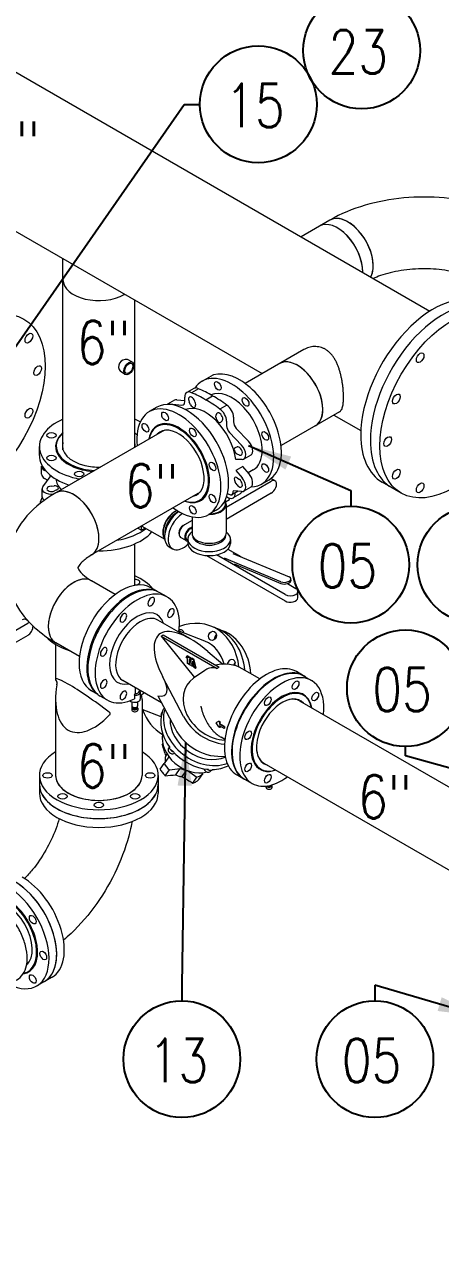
# Model space of a CAD drawing. Header units: millimetres. Extents: x -312439 to 477422, y -331570 to 212570.
# Drawn here: x 344193 to 345390, y 138150 to 141641 of the extents above; entities that cross this region are included whole.
import ezdxf

# ---------------------------------------------------------------- set-up
doc = ezdxf.new("R2010")
doc.units = ezdxf.units.MM
doc.layers.add('ARCONDTEXTO', color=4, linetype='Continuous')
doc.layers.add('TEXTO FORMATO', color=4, linetype='Continuous')
doc.styles.add('ROMAND', font='ROMAND.SHX')
doc.styles.add('ROMANS', font='romans.shx', dxfattribs={"height": 187.5})
doc.dimstyles.new('1-50 (MILIMETRO)', dxfattribs={"dimscale": 0, "dimtxt": 125, "dimasz": 125, "dimexe": 100, "dimexo": 100, "dimgap": 50, "dimtad": 0, "dimdec": 0, "dimzin": 0, "dimdsep": 46, "dimtxsty": 'ROMAND', "dimcen": -390, "dimclrd": 1, "dimclre": 1, "dimclrt": 3, "dimadec": 0, "dimazin": 0, "dimtfac": 1, "dimtdec": 0, "dimtix": 1, "dimtmove": 2, "dimatfit": 2, "dimfxl": 1, "dimtvp": 1, "dimtolj": 1, "dimtzin": 0, "dimarcsym": 0})

msp = doc.modelspace()

# ---------------------------------------------------------------- linework, layer by layer
at = {"color": 5, "linetype": 'Continuous', "lineweight": 0, "extrusion": (4.44089e-16, 0.816497, 0.57735)}
for p, q in [((342122.373, 142226.963), (344877.088, 140636.528)), ((343377.683, 141960.132), (345359.186, 140816.111)), ((345072.052, 141077.928), (344988.878, 141029.908)), ((344304.433, 140417.697), (344304.433, 140967.15)), ((344510.558, 140424.912), (344510.558, 140848.144)), ((344996.509, 140705.475), (344828.202, 140608.303)), ((345099.571, 140526.966), (344931.264, 140429.794)), ((345083.212, 140517.522), (345160.9, 140472.669)), ((344589.107, 140470.262), (344283.51, 140293.826)), ((344692.169, 140291.753), (344386.572, 140115.316)), ((344510.558, 140027.881), (344510.558, 140147.325)), ((344454.917, 140001.917), (344386.572, 140041.376)), ((344351.855, 139823.408), (344283.51, 139862.866)), ((344984.877, 139695.944), (347569.913, 138203.473)), ((344589.012, 139662.493), (344590.311, 139664.341)), ((344881.815, 139517.435), (347466.851, 138024.964))]:
    msp.add_line(p, q, dxfattribs=at)
at = {"color": 5, "linetype": 'Continuous', "lineweight": 0, "extrusion": (1.66533e-16, 0.816497, 0.57735)}
for p, q in [((344503.798, 140669.153), (344489.816, 140677.225)), ((344483.651, 140634.257), (344469.691, 140642.316))]:
    msp.add_line(p, q, dxfattribs=at)
at = {"color": 4, "linetype": 'Continuous', "lineweight": 0, "extrusion": (4.44089e-16, 0.816497, 0.57735)}
for p, q in [((344704.176, 140614.974), (344726.174, 140627.674)), ((344625.043, 140560.094), (344605.124, 140548.594)), ((344631.559, 140561.269), (344654.534, 140559.052)), ((344654.534, 140555.633), (344654.534, 140569.359)), ((344680.424, 140594.058), (344660.506, 140582.558)), ((344693.752, 140593.225), (344673.833, 140581.725)), ((344734.61, 140572.262), (344714.691, 140560.762)), ((344574.273, 140539.974), (344552.276, 140527.274)), ((344611.64, 140549.769), (344646.538, 140546.402)), ((344671.262, 140547.235), (344667.411, 140555.158)), ((344684.376, 140553.477), (344685.143, 140545.86)), ((344775.468, 140546.046), (344755.55, 140534.546)), ((344744.24, 140511.741), (344745.006, 140518.472)), ((344761.971, 140500.563), (344758.12, 140497.088)), ((344774.848, 140499.896), (344774.848, 140486.17)), ((344794.767, 140511.396), (344794.767, 140497.67)), ((344782.844, 140467.706), (344817.742, 140430.776)), ((344802.763, 140479.206), (344837.661, 140442.276)), ((344236.644, 140401.398), (344236.644, 140426.798)), ((344799.908, 140424.709), (344804.843, 140426.307)), ((344819.332, 140389.504), (344801.116, 140389.419)), ((344811.87, 140402.661), (344805.657, 140405.362)), ((344844.177, 140402.274), (344824.258, 140390.774)), ((344242.882, 140347.37), (344242.882, 140370.37)), ((344255.798, 140356.017), (344251.326, 140358.599)), ((344821.035, 140369.81), (344801.116, 140358.31)), ((344801.116, 140358.31), (344819.332, 140337.191)), ((344839.25, 140348.691), (344821.035, 140369.81)), ((344851.452, 140359.885), (344836.861, 140351.461)), ((344246.845, 140311.657), (344267.21, 140340.196)), ((344260.252, 140330.446), (344251.326, 140335.599)), ((344773.64, 140252.797), (344903.203, 140327.6)), ((344804.843, 140317.119), (344799.908, 140324.415)), ((344805.657, 140337.123), (344811.87, 140332.651)), ((344875.028, 140319.05), (344897.025, 140331.75)), ((344913.919, 140328.661), (344902.431, 140335.294)), ((345276.968, 140293.085), (345221.889, 140324.885)), ((344244.605, 140282.426), (344244.605, 140305.426)), ((344270.064, 140313.146), (344278.85, 140313.772)), ((344286.981, 140302.439), (344280.002, 140299.294)), ((344903.203, 140292.6), (344773.64, 140217.797)), ((344808.256, 140298.671), (344790.255, 140288.278)), ((344792.538, 140296.855), (344792.538, 140293.324)), ((344813.475, 140290.712), (344793.557, 140279.212)), ((344817.742, 140297.755), (344795.203, 140299.931)), ((344819.285, 140297.66), (344818.431, 140297.167)), ((344844.177, 140310.43), (344824.258, 140298.93)), ((344771.191, 140267.882), (344783.469, 140274.971)), ((344771.191, 140260.512), (344771.191, 140273.918)), ((344773.64, 140260.512), (344773.64, 140177.085)), ((344783.469, 140274.971), (344783.469, 140278.681)), ((344785.488, 140278.148), (344783.469, 140276.982)), ((344675.661, 140214.739), (344653.345, 140201.855)), ((344675.661, 140224.961), (344675.661, 140177.085)), ((344745.125, 140244.05), (344723.128, 140231.35)), ((344519.922, 140192.306), (344530.146, 140186.403)), ((344530.146, 140186.403), (344530.146, 140198.209)), ((344541.07, 140192.71), (344530.146, 140186.403)), ((344530.846, 140198.613), (344597.041, 140160.396)), ((344669.376, 140192.6), (344675.661, 140196.228)), ((344658.659, 140156.538), (344642.629, 140165.793)), ((344663.415, 140161.182), (344663.327, 140149.568)), ((344785.886, 140160.253), (344785.798, 140148.64)), ((344609.259, 140139.201), (344619.272, 140133.318)), ((344717.364, 140113.724), (344943.234, 139983.318)), ((344943.234, 140001.829), (344746.141, 140115.62)), ((344930.677, 140038.144), (344768.87, 140105.998)), ((344778.493, 140131.941), (344815.27, 140110.709)), ((344793.118, 140119.998), (344954.926, 140052.144)), ((344796.986, 140089.765), (344931.194, 140033.485)), ((344960.36, 140042.376), (344959.844, 140047.035)), ((344575.484, 140010.584), (344556.945, 140021.288)), ((344603.814, 139994.935), (344583.029, 140006.935)), ((344949.659, 140033.119), (344973.545, 140019.329)), ((344979.822, 139992.068), (344979.822, 140010.579)), ((343969.367, 139784.25), (344203.194, 139919.25)), ((344203.293, 139926.441), (344197.88, 139929.567)), ((344671.415, 139873.881), (344576.957, 139928.416)), ((344712.651, 139867.609), (344638.2, 139896.761)), ((344763.321, 139897.75), (344729.619, 139910.946)), ((344203.194, 139884.25), (343969.367, 139749.25)), ((344586.643, 139882.358), (344592.706, 139885.858)), ((344586.643, 139882.358), (344682.731, 139762.824)), ((344586.643, 139882.358), (344747.841, 139789.291)), ((344592.706, 139885.858), (344753.903, 139792.791)), ((344283.184, 139858.33), (344283.184, 139757.467)), ((344720.72, 139838.374), (344763.729, 139801.446)), ((344658.664, 139820.255), (344660.066, 139824.968)), ((344662.467, 139818.059), (344658.664, 139820.255)), ((344660.066, 139824.968), (344661.798, 139825.968)), ((344660.066, 139824.968), (344671.851, 139818.164)), ((344661.798, 139825.968), (344673.583, 139819.164)), ((344662.467, 139803.582), (344662.467, 139818.059)), ((344667.626, 139800.603), (344662.467, 139803.582)), ((344667.626, 139815.08), (344667.626, 139800.603)), ((344670.426, 139813.464), (344667.626, 139815.08)), ((344667.626, 139800.603), (344668.381, 139801.039)), ((344673.294, 139817.331), (344668.157, 139800.297)), ((344668.157, 139800.297), (344676.742, 139795.34)), ((344669.358, 139814.08), (344669.358, 139804.28)), ((344671.851, 139818.164), (344670.426, 139813.464)), ((344670.426, 139813.464), (344672.158, 139814.464)), ((344671.851, 139818.164), (344673.583, 139819.164)), ((344673.583, 139819.164), (344672.158, 139814.464)), ((344673.294, 139817.331), (344675.026, 139818.331)), ((344680.186, 139813.351), (344673.294, 139817.331)), ((344674.718, 139801.669), (344676.742, 139810.383)), ((344674.718, 139801.669), (344676.45, 139802.669)), ((344678.099, 139799.718), (344674.718, 139801.669)), ((344681.918, 139814.351), (344675.026, 139818.331)), ((344676.45, 139802.669), (344677.407, 139806.787)), ((344678.373, 139801.559), (344676.45, 139802.669)), ((344676.742, 139810.383), (344679.855, 139793.543)), ((344676.742, 139795.34), (344678.099, 139799.718)), ((344676.742, 139795.34), (344678.474, 139796.34)), ((344678.099, 139799.718), (344678.654, 139800.038)), ((344678.474, 139796.34), (344679.015, 139798.086)), ((344679.855, 139793.543), (344685.323, 139790.386)), ((344680.186, 139813.351), (344681.918, 139814.351)), ((344685.323, 139790.386), (344680.186, 139813.351)), ((344687.055, 139791.386), (344681.918, 139814.351)), ((344650.93, 139651.193), (344591.928, 139764.016)), ((344711.871, 139783.328), (344680.041, 139760.932)), ((344685.323, 139790.386), (344687.055, 139791.386)), ((344870.334, 139759.035), (344819.877, 139788.166)), ((344996.124, 139768.435), (344975.339, 139780.435)), ((344996.775, 139767.351), (345018.772, 139754.651)), ((344404.632, 139714.66), (344386.093, 139725.363)), ((344587.873, 139690.183), (344476.528, 139754.468)), ((344512.035, 139733.968), (344512.035, 139716.915)), ((344524.129, 139726.986), (344524.129, 139723.897)), ((344283.184, 139700.315), (344283.184, 139481.798)), ((344432.35, 139697.95), (344411.565, 139709.95)), ((344496.695, 139696.29), (344499.462, 139694.692)), ((344502.331, 139693.38), (344502.331, 139681.692)), ((344509.564, 139712.024), (344509.564, 139701.87)), ((344519.11, 139693.38), (344519.11, 139681.692)), ((344526.642, 139721.192), (344526.642, 139701.192)), ((344531.807, 139699.679), (344531.807, 139481.798)), ((344577.425, 139710.161), (344626.465, 139616.388)), ((344502.27, 139675.292), (344502.27, 139669.692)), ((344502.454, 139678.692), (344502.454, 139677.692)), ((344518.988, 139678.692), (344518.988, 139677.692)), ((344519.171, 139675.292), (344519.171, 139669.692)), ((344586.625, 139649.953), (344531.807, 139671.417)), ((344587.31, 139660.253), (344589.142, 139662.86)), ((344592.624, 139671.158), (344593.923, 139673.006)), ((344752.378, 139637.56), (344751.508, 139637.058)), ((344755.029, 139635.025), (344751.508, 139637.058)), ((344755.029, 139619.025), (344751.508, 139621.058)), ((344755.899, 139635.527), (344752.378, 139637.56)), ((344755.591, 139629.745), (344754.725, 139629.245)), ((344767.96, 139621.603), (344754.725, 139629.245)), ((344767.96, 139616.816), (344754.725, 139624.458)), ((344755.899, 139635.527), (344755.029, 139635.025)), ((344755.9, 139619.528), (344755.029, 139619.025)), ((344768.827, 139622.103), (344755.591, 139629.745)), ((344768.827, 139622.103), (344767.96, 139621.603)), ((344768.827, 139617.316), (344767.96, 139616.816)), ((344769.905, 139585.087), (344758.856, 139591.466)), ((344589.211, 139570.116), (344591.332, 139573.132)), ((344607.878, 139559.742), (344609.561, 139562.137)), ((344609.915, 139560.345), (344611.214, 139562.193)), ((344617.139, 139551.357), (344618.438, 139553.205)), ((344583.507, 139499.667), (344595.183, 139516.278)), ((344608.697, 139535.41), (344595.183, 139516.278)), ((344599.805, 139537.637), (344603.556, 139542.974)), ((344236.644, 139481.798), (344236.644, 139430.998)), ((344578.348, 139481.798), (344578.348, 139430.998)), ((344598.507, 139481.007), (344610.183, 139497.618)), ((344610.183, 139497.618), (344641.425, 139502.018)), ((344628.416, 139483.512), (344641.425, 139502.018)), ((344647.403, 139478.424), (344660.045, 139496.411)), ((344662.411, 139495.52), (344689.628, 139476.331)), ((344695.273, 139469.72), (344706.949, 139486.331)), ((344706.949, 139486.331), (344705.687, 139489.568)), ((344721.655, 139497.483), (344722.954, 139499.331)), ((344728.754, 139494.053), (344730.929, 139497.149)), ((344732.492, 139497.16), (344733.791, 139499.008)), ((344824.659, 139471.45), (344803.875, 139483.45)), ((344677.952, 139459.72), (344689.628, 139476.331)), ((344825.923, 139471.427), (344847.92, 139458.727)), ((344888.517, 139446.692), (344888.517, 139451.267)), ((344905.235, 139454.692), (344905.235, 139454.788)), ((344905.419, 139446.692), (344905.419, 139452.292)), ((344203.306, 138940.265), (344200.059, 138938.39)), ((344272.908, 138901.961), (344228.914, 138876.561))]:
    msp.add_line(p, q, dxfattribs=at)
at = {"color": 5, "linetype": 'Continuous', "lineweight": 0}
msp.add_arc((344485.682, 140656.348), 21.283, 78.801521, 221.198479, dxfattribs=at)
at = {"color": 4, "linetype": 'Continuous', "lineweight": 0}
for start, end in [(60, 104.649562), (122.996543, 125.130538)]:
    msp.add_arc((344769.662, 139701.192), 100.429, start, end, dxfattribs=at)
at = {"color": 5, "linetype": 'Continuous', "lineweight": 0}
for centre, major_axis, start_param, end_param in [((345123.583, 140988.674), (-51.531, 89.255), 3.47784288, 6.28318531), ((345123.583, 140988.674), (51.531, -89.255), 0.78539816, 3.14159265), ((345093.39, 140971.242), (51.531, -89.255), 0.76549832, 3.14159265), ((345093.39, 140971.242), (51.531, -89.255), 0.78539816, 3.14159265), ((345123.583, 140988.674), (51.531, -89.255), 0.33625022, 0.78539816), ((345093.39, 140971.242), (51.531, -89.255), 0.76549832, 0.78539816), ((344407.496, 140905.972), (103.062, 0), 3.14159265, 5.49778714), ((344407.496, 140905.972), (103.062, 0), 5.49778714, 5.51768699), ((344978.7, 140576.188), (-51.531, 89.255), 3.14159265, 6.28318531), ((344978.7, 140576.188), (51.531, -89.255), 0.78539816, 3.14159265), ((344978.7, 140576.188), (51.531, -89.255), 0, 0.78539816), ((344636.316, 140378.512), (52.358, -90.686), 6.10524599, 9.60271728), ((344640.638, 140381.007), (-51.531, 89.255), 6.13173831, 6.28318531), ((344659.699, 140392.012), (52.358, -90.686), 3.3667881, 3.36858898), ((344407.496, 140428.398), (104.716, 0), 2.96365333, 4.3196899), ((344407.496, 140428.398), (104.716, 0), 6.24038067, 6.46112463), ((344407.496, 140428.398), (104.716, 0), 4.3196899, 4.75519362), ((344335.041, 140204.571), (-51.531, 89.255), 3.14159265, 6.28318531), ((344335.041, 140204.571), (51.531, -89.255), 0.78539816, 3.14159265), ((344640.638, 140381.007), (-51.531, 89.255), 3.14159265, 3.29303965), ((344659.699, 140392.012), (52.358, -90.686), 6.05618898, 6.05798986), ((344335.041, 140204.571), (51.531, -89.255), 0, 0.78539816), ((344335.041, 139952.121), (-51.531, -89.255), 3.14159265, 6.28318531), ((344335.041, 139952.121), (-51.531, -89.255), 3.14159265, 5.49778714), ((344335.041, 139952.121), (-51.531, -89.255), 5.49778714, 6.28318531), ((344407.496, 139925.998), (170.852, 0), 3.62318749, 4.18967235), ((344934.732, 139605.889), (-52.358, -90.686), 2.96365333, 5.10508806), ((344933.346, 139606.689), (-51.531, -89.255), 3.14159265, 3.77013015), ((344934.732, 139605.889), (-52.358, -90.686), 5.10508806, 6.46112463), ((344933.346, 139606.689), (-51.531, -89.255), 5.65464781, 6.28318531)]:
    msp.add_ellipse(centre, major_axis=major_axis, ratio=0.57735027, start_param=start_param, end_param=end_param, dxfattribs=at)
at = {"color": 4, "linetype": 'Continuous', "lineweight": 0}
for centre, major_axis, ratio in [((344044.268, 140537.168), (147.888, 256.149), 0.57735027), ((345424.856, 140549.235), (147.888, 256.149), 0.57735027), ((344206.268, 140738.699), (7.777, 13.47), 0.57735027), ((345331.325, 140682.296), (7.777, 13.47), 0.57735027), ((344231.329, 140645.168), (7.777, 13.47), 0.57735027), ((344749.667, 140601.396), (6.797, -11.773), 0.57735027), ((344829.538, 140555.283), (6.797, -11.773), 0.57735027), ((345262.856, 140563.704), (7.777, 13.47), 0.57735027), ((344206.268, 140522.699), (7.777, 13.47), 0.57735027), ((344597.766, 140513.696), (-6.797, 11.773), 0.57735027), ((344541.289, 140481.089), (-6.797, 11.773), 0.57735027), ((344271.148, 140459.405), (-13.595, 0), 0.57735027), ((344677.637, 140467.583), (-6.797, 11.773), 0.57735027), ((344886.015, 140457.462), (6.797, -11.773), 0.57735027), ((345237.794, 140441.235), (7.777, 13.47), 0.57735027), ((344271.148, 140394.191), (-13.595, 0), 0.57735027), ((344351.019, 140348.078), (-13.595, 0), 0.57735027), ((344734.114, 140369.762), (-6.797, 11.773), 0.57735027), ((344886.015, 140365.235), (6.797, -11.773), 0.57735027), ((345262.856, 140347.704), (7.777, 13.47), 0.57735027), ((345331.325, 140308.173), (7.777, 13.47), 0.57735027), ((344734.114, 140277.535), (-6.797, 11.773), 0.57735027), ((344677.637, 140244.928), (-6.797, 11.773), 0.57735027), ((344734.405, 139882.891), (4.957, 12.659), 0.81338956), ((344973.282, 139741.074), (6.797, 11.773), 0.57735027), ((345029.759, 139708.466), (6.797, 11.773), 0.57735027), ((344893.411, 139694.96), (6.797, 11.773), 0.57735027), ((344836.934, 139597.139), (6.797, 11.773), 0.57735027), ((344836.934, 139504.912), (6.797, 11.773), 0.57735027), ((344259.914, 139481.798), (-13.595, 0), 0.57735027), ((344555.077, 139481.798), (-13.595, 0), 0.57735027), ((344893.411, 139472.305), (6.797, 11.773), 0.57735027), ((344303.14, 139421.548), (-13.595, 0), 0.57735027), ((344511.852, 139421.548), (-13.595, 0), 0.57735027), ((344407.496, 139396.592), (-13.595, 0), 0.57735027), ((344217.279, 139067.126), (-6.797, 11.773), 0.57735027), ((344247.844, 138964.273), (-6.797, 11.773), 0.57735027), ((344217.279, 138896.713), (-6.797, 11.773), 0.57735027)]:
    msp.add_ellipse(centre, major_axis=major_axis, ratio=ratio, dxfattribs=at)
for centre, major_axis, ratio, start_param, end_param in [((345369.777, 140581.035), (-147.888, -256.149), 0.57735027, 3.14159265, 5.49778714), ((345397.316, 140565.135), (147.888, 256.149), 0.57735027, 0, 2.35619449), ((345397.316, 140565.135), (-147.888, -256.149), 0.57735027, 3.14159265, 5.49778714), ((344789.602, 140467.012), (85.426, -147.962), 0.57735027, 1.17809725, 3.42556636), ((344811.599, 140479.712), (-85.426, 147.962), 0.57735027, 4.3196899, 6.28318531), ((344694.84, 140569.089), (-14.416, 24.969), 0.57735027, 5.55121247, 6.28318531), ((344638.597, 140536.617), (-13.555, 23.477), 0.57735027, 5.87376873, 6.28318531), ((344674.922, 140557.589), (-14.416, 24.969), 0.57735027, 5.55121247, 7.06858347), ((344674.922, 140557.589), (-6.736, 11.667), 0.57735027, 4.04975631, 7.73121456), ((344704.445, 140354.178), (-130.331, 225.739), 0.57735027, 5.44216767, 5.66464557), ((344724.364, 140365.678), (-130.331, 225.739), 0.57735027, 5.44216767, 5.66464557), ((344724.937, 140342.346), (130.331, -225.739), 0.57735027, 2.18933607, 2.41181397), ((344789.602, 140467.012), (-61.85, 107.127), 0.57735027, 3.92699082, 6.25018073), ((344744.856, 140353.846), (130.331, -225.739), 0.57735027, 2.18933607, 2.41181397), ((344637.702, 140379.312), (-85.426, 147.962), 0.57735027, 2.21833582, 7.20644214), ((344659.699, 140392.012), (85.426, -147.962), 0.57735027, 0, 3.14159265), ((344618.679, 140525.117), (-13.555, 23.477), 0.57735027, 5.87376873, 6.35596808), ((344641.544, 140563.133), (9.186, -15.91), 0.57735027, 5.89239761, 7.06858347), ((344714.691, 140423.762), (-61.85, 107.127), 0.57735027, 4.08161043, 6.21727529), ((344677.407, 140549.224), (5.511, -9.546), 0.57735027, 4.5896219, 7.19134897), ((344754.461, 140511.667), (6.736, -11.667), 0.57735027, 0.1227655, 3.80422374), ((344754.461, 140511.667), (14.416, -24.969), 0.57735027, 0.78539816, 2.30276916), ((344774.379, 140523.167), (14.416, -24.969), 0.57735027, 0.78539816, 2.30276916), ((344407.496, 140426.798), (-170.852, 0), 0.57735027, 5.35992847, 7.46128255), ((344407.496, 140426.798), (-170.852, 0), 0.57735027, 3.94321226, 4.06484949), ((344637.702, 140379.312), (-62.156, 107.657), 0.57735027, 2.54822804, 6.87654992), ((344636.316, 140378.512), (61.176, -105.96), 0.57735027, 5.71400373, 9.99395953), ((344751.975, 140506.173), (-5.511, 9.546), 0.57735027, 0.66263109, 3.26435815), ((344807.757, 140490.17), (9.186, -15.91), 0.57735027, 3.92699082, 5.10317667), ((344407.496, 140426.798), (-124.312, 0), 0.57735027, 5.68982069, 7.46128255), ((344407.496, 140428.398), (122.352, 0), 0.57735027, 2.57241108, 4.3196899), ((344407.496, 140426.798), (-124.312, 0), 0.57735027, 3.62935666, 3.73495727), ((344407.496, 140428.398), (122.352, 0), 0.57735027, 0.45775652, 0.56918157), ((344787.839, 140478.67), (9.186, -15.91), 0.57735027, 3.92699082, 5.10317667), ((344789.602, 140467.012), (85.426, -147.962), 0.57735027, 5.9753277, 7.46128255), ((344811.599, 140479.712), (-85.426, 147.962), 0.57735027, 3.14159265, 4.3196899), ((345369.777, 140581.035), (-147.888, -256.149), 0.57735027, 5.49778714, 6.28318531), ((344804.703, 140414.846), (-5.511, 9.546), 0.57735027, 6.16041823, 8.76214529), ((344810.704, 140414.251), (6.736, -11.667), 0.57735027, 5.62055264, 9.30201088), ((344810.704, 140414.251), (13.555, -23.477), 0.57735027, 5.96467801, 8.26339821), ((344830.622, 140425.751), (13.555, -23.477), 0.57735027, 0, 1.98021291), ((345397.316, 140565.135), (147.888, 256.149), 0.57735027, 2.35619449, 3.14159265), ((345397.316, 140565.135), (-147.888, -256.149), 0.57735027, 5.49778714, 6.28318531), ((344407.496, 140401.398), (170.852, 0), 0.57735027, 3.14159265, 4.18792996), ((344789.602, 140467.012), (-61.85, 107.127), 0.57735027, 3.14159265, 3.92699082), ((344271.714, 140370.37), (-28.832, 0), 0.57735027, 6.07800001, 7.06858347), ((344407.496, 140426.798), (-124.312, 0), 0.57735027, 1.17809725, 1.4349392), ((344407.496, 140428.398), (122.352, 0), 0.57735027, 4.3196899, 4.60921871), ((344271.714, 140347.37), (-28.832, 0), 0.57735027, 0, 0.78539816), ((344250.223, 140344.236), (18.371, 0), 0.57735027, 5.89239761, 6.25776112), ((344407.496, 140337.898), (-123.699, 0), 0.57735027, 0.06591002, 0.50952947), ((344407.496, 140426.798), (-170.852, 0), 0.57735027, 1.17809725, 1.24107131), ((344804.703, 140328.742), (-5.511, 9.546), 0.57735027, 5.37502007, 7.97674713), ((344810.704, 140322.407), (6.736, -11.667), 0.57735027, 4.83515448, 8.51661272), ((344810.704, 140322.407), (13.555, -23.477), 0.57735027, 5.87376873, 8.17248894), ((344830.622, 140333.907), (13.555, -23.477), 0.57735027, 0, 1.88930363), ((344903.203, 140310.1), (-10.717, -18.562), 0.57735027, 0.78539816, 3.92699082), ((344407.496, 140251.398), (170.852, 0), 0.57735027, 2.83373505, 3.02744157), ((344271.714, 140305.426), (-27.109, 0), 0.57735027, 5.87376873, 8.05741227), ((344271.714, 140282.426), (-27.109, 0), 0.57735027, 0, 0.68354892), ((344271.714, 140305.426), (-13.472, 0), 0.57735027, 4.83515448, 8.51661272), ((344280.2, 140307.456), (11.023, 0), 0.57735027, 5.37502007, 7.97674713), ((344739.373, 140726.012), (260.258, -450.781), 0.57735027, 5.59367991, 5.60902609), ((344724.124, 140740.297), (258.69, -448.065), 0.57735027, 5.64334186, 5.66733909), ((344779.154, 140304.159), (14.403, -24.947), 0.57735027, 5.55071488, 7.11962523), ((344784.743, 140297.824), (5.511, -9.546), 0.57735027, 5.64114462, 7.06858347), ((344796.868, 140294.355), (-3.062, 5.303), 0.57735027, 5.89239761, 7.06858347), ((344799.072, 140315.659), (14.403, -24.947), 0.57735027, 0, 0.49620014), ((344724.651, 140260.512), (-48.99, 0), 0.57735027, 1.57074403, 3.41777188), ((344724.651, 140260.512), (-46.54, 0), 0.57735027, 1.62486029, 3.14159265), ((344749.709, 140287.159), (14.403, -24.947), 0.57735027, 0.05927752, 0.57013114), ((344626.104, 140200.185), (-24.495, -42.426), 0.57735027, 3.74852723, 6.06401097), ((344626.104, 140200.185), (23.921, 41.432), 0.57735027, 0.78539816, 2.87356516), ((344630.84, 140197.45), (-23.921, -41.432), 0.57735027, 3.80599304, 5.57222219), ((344640.279, 140192.001), (-31.02, -52.799), 0.58236072, 4.00243154, 5.50218352), ((344650.292, 140186.118), (-31.02, -52.799), 0.58236072, 3.99160876, 5.50218352), ((344626.104, 140200.185), (23.921, 41.432), 0.57735027, 0.57301309, 0.78539816), ((344407.496, 140225.998), (-170.852, 0), 0.57735027, 1.57039166, 2.67581256), ((344407.496, 140251.398), (170.852, 0), 0.57735027, 5.02192791, 5.63029976), ((344653.345, 140184.355), (-10.717, -18.562), 0.57735027, 3.92699082, 6.28318531), ((344650.292, 140186.118), (-8.773, -15.195), 0.57735027, 3.92699082, 5.49778714), ((344650.292, 140186.118), (-8.773, -15.195), 0.57735027, 5.49778714, 5.72091355), ((344669.376, 140175.1), (10.717, 18.562), 0.57735027, 0.78539816, 3.51970644), ((344724.651, 140160.717), (-61.235, 0.464), 0.58236072, 5.6441249, 10.07266912), ((344669.376, 140175.1), (-8.773, -15.195), 0.57735027, 3.39578922, 5.49778714), ((344724.651, 140177.085), (-48.99, 0), 0.57735027, 0, 2.35619449), ((344724.651, 140177.085), (-48.99, 0), 0.57735027, 2.35619449, 3.14159265), ((344640.279, 140192.001), (-31.02, -52.799), 0.58236072, 5.50218352, 6.28318531), ((344650.292, 140186.118), (-31.02, -52.799), 0.58236072, 5.50218352, 7.38257591), ((344669.376, 140175.1), (-8.773, -15.195), 0.57735027, 5.49778714, 6.56597238), ((344724.562, 140149.104), (-61.235, 0.464), 0.58236072, 0, 3.14159265), ((344724.651, 140171.617), (47.842, 0), 0.57735027, 3.16527284, 6.25950512), ((344724.651, 140160.717), (-30.619, 0), 0.57735027, 1.03653955, 2.1050531), ((344471.519, 139873.325), (85.426, 147.962), 0.57735027, 0, 3.14159265), ((344407.496, 139976.798), (-170.852, 0), 0.57735027, 3.57142263, 4.06484949), ((344511.852, 140037.048), (-13.595, 0), 0.57735027, 1.47548387, 4.80770144), ((344942.802, 140045.144), (-17.042, -1.89), 0.49374699, 0.7260513, 3.86764395), ((344943.318, 140040.485), (17.042, 1.89), 0.49374699, 3.86764395, 6.28318531), ((344493.516, 139860.625), (-85.426, -147.962), 0.57735027, 3.2006123, 6.22416566), ((344497.297, 139858.442), (-85.732, -148.492), 0.57735027, 3.14159265, 6.28318531), ((344518.082, 139846.442), (-85.732, -148.492), 0.57735027, 2.19655738, 6.99826727), ((344958.389, 140010.579), (21.433, 0), 0.57735027, 3.92699082, 7.06858347), ((344558.067, 139980.994), (-6.828, -11.826), 0.57735027, 3.92699082, 7.06858347), ((344558.067, 139980.994), (-6.828, -11.826), 0.57735027, 0.78539816, 3.92699082), ((344958.389, 139992.068), (21.433, 0), 0.57735027, 3.92699082, 6.28318531), ((344518.082, 139846.442), (-56.338, -97.581), 0.57735027, 3.92699082, 6.75376777), ((344478.097, 139934.823), (-6.828, -11.826), 0.57735027, 3.92699082, 7.06858347), ((344478.097, 139934.823), (-6.828, -11.826), 0.57735027, 0.78539816, 3.92699082), ((344518.082, 139846.442), (-56.338, -97.581), 0.57735027, 2.67101019, 3.92699082), ((344526.742, 139841.442), (-50.215, -86.974), 0.57735027, 3.14159265, 3.92699082), ((344614.614, 139948.346), (-6.828, -11.826), 0.57735027, 3.92699082, 7.06858347), ((344614.614, 139948.346), (-6.828, -11.826), 0.57735027, 0.78539816, 3.92699082), ((344187.164, 139911.005), (10.717, 18.562), 0.57735027, 0, 0.78539816), ((344203.194, 139901.75), (-10.717, -18.562), 0.57735027, 3.5901694, 3.92699082), ((344203.194, 139901.75), (-10.717, -18.562), 0.57735027, 0.78539816, 2.38698934), ((344526.742, 139841.442), (-50.215, -86.974), 0.57735027, 3.92699082, 6.28318531), ((344708.175, 139736.692), (-128.082, 149.42), 0.41075435, 5.07079687, 6.20644338), ((344640.967, 139887.115), (4.957, 12.659), 0.81338956, 5.33912535, 6.95031343), ((344667.326, 139751.855), (62.293, 159.091), 0.81338956, 5.27050914, 6.92912472), ((344684.177, 139745.257), (-62.293, -159.091), 0.81338956, 2.11305628, 3.14159265), ((344684.177, 139745.257), (62.293, 159.091), 0.81338956, 5.25464894, 6.28318531), ((344701.027, 139738.659), (-62.293, -159.091), 0.81338956, 2.09297132, 3.14159265), ((344708.175, 139736.692), (-128.082, 149.42), 0.41075435, 6.20644338, 7.3420899), ((344667.326, 139751.855), (45.325, 115.754), 0.81338956, 5.44262776, 6.28318531), ((344751.256, 139876.293), (-4.957, -12.659), 0.81338956, 4.09998447, 5.32479349), ((344751.256, 139876.293), (4.957, 12.659), 0.81338956, 1.44815805, 2.18320084), ((344751.256, 139876.293), (4.957, 12.659), 0.81338956, 0.95839181, 1.44815805), ((344421.55, 139836.88), (-6.828, -11.826), 0.57735027, 3.92699082, 7.06858347), ((344421.55, 139836.88), (-6.828, -11.826), 0.57735027, 0.78539816, 3.92699082), ((344766.631, 139699.442), (50.169, -86.895), 0.57735027, 2.6242285, 3.17180617), ((344769.662, 139780.192), (-26.917, 0), 0.57735027, 5.33785065, 5.65772364), ((344889.607, 139631.942), (-85.732, -148.492), 0.57735027, 3.14159265, 6.28318531), ((344788.549, 139801.908), (4.957, 12.659), 0.81338956, 1.44815805, 1.92192187), ((344788.549, 139801.908), (4.957, 12.659), 0.81338956, 4.67073676, 7.73134335), ((344805.399, 139795.31), (-4.957, -12.659), 0.81338956, 4.09998447, 4.7836329), ((344805.399, 139795.31), (4.957, 12.659), 0.81338956, 1.44815805, 1.64204024), ((344805.399, 139795.31), (4.957, 12.659), 0.81338956, 0.95839181, 1.44815805), ((344407.496, 139666.982), (-123.988, 91.599), 0.09789593, 4.54146717, 6.59850224), ((344421.55, 139744.539), (-6.828, -11.826), 0.57735027, 0.78539816, 3.92699082), ((344319.131, 139961.307), (-280.885, 245.813), 0.18997481, 2.87193431, 3.59699673), ((344754.29, 139679.323), (-91.558, 64.358), 0.78867513, 6.00702194, 8.50724217), ((344910.391, 139619.942), (-85.732, -148.492), 0.57735027, 3.05705205, 6.36772591), ((344911.349, 139619.389), (-85.426, -147.962), 0.57735027, 3.14159265, 5.10508806), ((344933.346, 139606.689), (85.426, 147.962), 0.57735027, 5.35992847, 8.24668072), ((344407.496, 139790.8), (-83.802, -180.843), 0.50772236, 5.20905397, 7.26608904), ((344421.55, 139744.539), (-6.828, -11.826), 0.57735027, 3.92699082, 7.06858347), ((344478.097, 139711.891), (-6.828, -11.826), 0.57735027, 3.92699082, 7.06858347), ((344478.097, 139711.891), (-6.828, -11.826), 0.57735027, 0.78539816, 3.92699082), ((344510.721, 139724.656), (13.472, 0), 0.57735027, 4.81011749, 6.1854568), ((344933.346, 139606.689), (62.156, 107.657), 0.57735027, 5.68982069, 8.24668072), ((344934.732, 139605.889), (-61.176, -105.96), 0.57735027, 2.57241108, 5.10508806), ((344510.721, 139701.192), (15.922, 0), 0.57735027, 3.92699082, 6.28318531), ((344510.721, 139721.192), (15.922, 0), 0.57735027, 4.63964745, 6.35592684), ((344518.082, 139846.442), (-85.732, -148.492), 0.57735027, 0.8560625, 0.94503528), ((344407.496, 139853.594), (-117.548, 172.265), 0.23478059, 3.4729726, 3.62809944), ((344510.721, 139675.292), (8.451, 0), 0.57735027, 2.8477169, 5.49778714), ((344510.721, 139678.692), (8.267, 0), 0.57735027, 2.84681734, 5.49778714), ((344510.721, 139669.692), (8.451, 0), 0.57735027, 3.14159265, 5.49778714), ((344510.721, 139681.692), (8.39, 0), 0.57735027, 3.14159265, 5.49778714), ((344510.721, 139677.692), (8.267, 0), 0.57735027, 3.14159265, 5.49778714), ((344510.721, 139676.192), (7.348, 0), 0.57735027, 3.34180127, 5.49778714), ((344510.721, 139678.692), (4.899, 0), 0.57735027, 3.53218132, 5.49778714), ((344510.721, 139678.692), (4.899, 0), 0.57735027, 5.49778714, 5.89259665), ((344510.721, 139676.192), (7.348, 0), 0.57735027, 5.49778714, 6.08297669), ((344510.721, 139678.692), (8.267, 0), 0.57735027, 5.49778714, 6.57796062), ((344510.721, 139677.692), (8.267, 0), 0.57735027, 5.49778714, 6.28318531), ((344510.721, 139681.692), (8.39, 0), 0.57735027, 5.49778714, 6.28318531), ((344510.721, 139675.292), (8.451, 0), 0.57735027, 5.49778714, 6.57706106), ((344510.721, 139669.692), (8.451, 0), 0.57735027, 5.49778714, 6.28318531), ((344667.326, 139751.855), (62.293, 159.091), 0.81338956, 2.38561113, 3.02697223), ((344705.663, 139610.144), (105.208, -73.952), 0.78867513, 3.36019919, 4.3156224), ((344713.457, 139621.232), (105.208, -73.952), 0.78867513, 3.39032195, 5.77070846), ((344596.327, 139653.915), (-9.018, 6.339), 0.78867513, 0, 0.94036872), ((344704.364, 139608.296), (105.208, -73.952), 0.78867513, 3.26842485, 3.36019919), ((344601.523, 139661.307), (11.022, -7.747), 0.78867513, 3.76752924, 3.88174057), ((344705.663, 139610.144), (105.208, -73.952), 0.78867513, 3.23712679, 3.26842485), ((344713.457, 139621.232), (88.675, -62.331), 0.78867513, 3.62550022, 5.82239711), ((344754.29, 139679.323), (102.202, -71.839), 0.78867513, 4.13313031, 5.34184909), ((344816.131, 139674.363), (-101.62, -58.709), 0.00028422, 5.40144109, 5.49797638), ((344816.128, 139674.366), (-71.821, 124.48), 0.57753972, 1.57098578, 1.66752131), ((344826.575, 139668.334), (50.827, 88.035), 0.57735027, 2.25968445, 2.32735311), ((344826.575, 139668.334), (50.827, 88.035), 0.57735027, 2.38503587, 2.45275527), ((344826.575, 139668.334), (50.215, 86.974), 0.57735027, 2.25850376, 2.32700129), ((344826.575, 139668.334), (50.215, 86.974), 0.57735027, 2.39804556, 2.45393658), ((344839.81, 139660.692), (50.827, 88.035), 0.57735027, 2.32735311, 2.38503587), ((344839.81, 139660.692), (50.215, 86.974), 0.57735027, 2.32700129, 2.38538769), ((344677.843, 139570.565), (77.052, -54.161), 0.78867513, 3.48628164, 5.68900877), ((344729.825, 139644.518), (102.202, -71.839), 0.78867513, 4.13313031, 5.57329475), ((344911.349, 139619.389), (-85.426, -147.962), 0.57735027, 5.10508806, 6.28318531), ((344933.346, 139606.689), (85.426, 147.962), 0.57735027, 1.96349541, 4.06484949), ((344933.346, 139606.689), (62.156, 107.657), 0.57735027, 1.96349541, 3.73495727), ((344934.732, 139605.889), (-61.176, -105.96), 0.57735027, 5.10508806, 6.85236688), ((344407.496, 139481.798), (-170.852, 0), 0.57735027, 5.52720378, 10.18075948), ((344764.232, 139734.119), (-61.28, 435.118), 0.47025443, 1.89024002, 1.97207055), ((344616.895, 139553.403), (-9.018, 6.339), 0.78867513, 0, 2.79071324), ((344622.092, 139560.796), (11.022, -7.747), 0.78867513, 3.54812306, 3.90829234), ((344704.364, 139608.296), (105.208, -73.952), 0.78867513, 4.3156224, 4.40739674), ((344622.092, 139560.796), (11.022, -7.747), 0.78867513, 4.8147268, 5.19143643), ((344705.663, 139610.144), (105.208, -73.952), 0.78867513, 4.40739674, 5.36281995), ((344653.918, 139536.529), (-60.119, 42.258), 0.78867513, 1.05246884, 1.387365), ((344640.91, 139518.022), (-37.574, 26.411), 0.78867513, 0.21112957, 0.65605783), ((344616.895, 139553.403), (-9.018, 6.339), 0.78867513, 2.79071324, 2.98858415), ((344407.496, 139481.798), (-124.312, 0), 0.57735027, 0, 3.14159265), ((344407.496, 139481.798), (124.312, 0), 0.57735027, 3.14159265, 5.49778714), ((344407.496, 139481.798), (124.312, 0), 0.57735027, 5.49778714, 6.28318531), ((344642.242, 139519.918), (-60.119, 42.258), 0.78867513, 1.05246884, 1.21991692), ((344642.242, 139519.918), (-60.119, 42.258), 0.78867513, 1.21991692, 1.387365), ((344808.053, 139707.539), (-409.387, -159.64), 0.39604584, 0.8871971, 0.96902763), ((344640.91, 139518.022), (-37.574, 26.411), 0.78867513, 1.78192589, 2.22870427), ((344653.918, 139536.529), (37.574, -26.411), 0.78867513, 4.92351855, 5.31995029), ((344779.433, 139715.207), (358.906, -253.515), 0.61480915, 4.77790742, 4.85973795), ((344653.918, 139536.529), (60.119, -42.258), 0.78867513, 5.76485782, 6.09975398), ((344719.736, 139500.392), (-9.018, 6.339), 0.78867513, 0.66575706, 2.79071324), ((344724.932, 139507.784), (-11.022, 7.747), 0.78867513, 1.48409908, 1.81389724), ((344704.364, 139608.296), (-105.208, 73.952), 0.78867513, 2.22122729, 2.31300164), ((344719.736, 139500.392), (-9.018, 6.339), 0.78867513, 2.79071324, 3.14159265), ((344677.843, 139570.565), (77.052, -54.161), 0.78867513, 5.8542245, 5.88731534), ((344724.932, 139507.784), (-11.022, 7.747), 0.78867513, 2.72033169, 3.01913875), ((344677.843, 139570.565), (77.052, -54.161), 0.78867513, 5.89988177, 5.9323059), ((344705.663, 139610.144), (105.208, -73.952), 0.78867513, 5.45459429, 5.88041614), ((344677.843, 139570.565), (77.052, -54.161), 0.78867513, 5.9323059, 5.93849632), ((344407.496, 139456.398), (-170.852, 0), 0.57735027, 0, 3.14159265), ((344407.496, 139456.398), (170.852, 0), 0.57735027, 3.14159265, 6.28318531), ((344642.242, 139519.918), (-60.119, 42.258), 0.78867513, 2.62326516, 2.79071324), ((344642.242, 139519.918), (-60.119, 42.258), 0.78867513, 2.79071324, 2.95816132), ((344896.968, 139446.692), (-8.451, 0), 0.57735027, 0, 2.35619449), ((344896.968, 139452.292), (-8.451, 0), 0.57735027, 0.20730799, 2.35619449), ((344896.968, 139453.192), (-7.348, 0), 0.57735027, 0.41430818, 2.35619449), ((344896.968, 139454.692), (-8.267, 0), 0.57735027, 0.71757445, 2.35619449), ((344896.968, 139455.692), (-8.267, 0), 0.57735027, 0.96112626, 2.35619449), ((344896.968, 139455.692), (-4.899, 0), 0.57735027, 1.94648766, 1.96157506), ((344896.968, 139453.192), (-7.348, 0), 0.57735027, 2.35619449, 2.94138404), ((344896.968, 139455.692), (-8.267, 0), 0.57735027, 2.35619449, 2.94038501), ((344896.968, 139454.692), (-8.267, 0), 0.57735027, 2.35619449, 3.14159265), ((344896.968, 139452.292), (-8.451, 0), 0.57735027, 2.35619449, 3.43546841), ((344896.968, 139446.692), (-8.451, 0), 0.57735027, 2.35619449, 3.14159265), ((344407.496, 139430.998), (-170.852, 0), 0.57735027, 0, 3.14159265), ((344143.488, 139024.523), (-85.426, 147.962), 0.57735027, 2.40088063, 7.02389733), ((344165.485, 139037.223), (85.426, -147.962), 0.57735027, 0, 3.14159265), ((344165.485, 139037.223), (-85.426, 147.962), 0.57735027, 3.14159265, 5.49778714), ((344187.482, 139049.923), (-85.426, 147.962), 0.57735027, 3.14159265, 5.49778714), ((344143.488, 139024.523), (-62.156, 107.657), 0.57735027, 2.91551375, 6.50926421), ((344142.102, 139023.723), (61.176, -105.96), 0.57735027, 6.09968131, 9.60828196), ((344142.102, 139023.723), (52.358, -90.686), 0.57735027, 0.10748611, 3.03410655)]:
    msp.add_ellipse(centre, major_axis=major_axis, ratio=ratio, start_param=start_param, end_param=end_param, dxfattribs=at)
at = {"color": 5, "linetype": 'Continuous', "lineweight": 0}
for major_axis in [(-10.074, -17.448), (-8.236, -14.266)]:
    msp.add_ellipse((344493.724, 140651.705), major_axis=major_axis, ratio=0.57735027, dxfattribs=at)
for points, knots in [([(345612.37, 141077.928), (345581.381, 141095.82), (345547.444, 141109.849), (345475.886, 141130.9), (345438.251, 141137.893), (345361.676, 141144.895), (345322.746, 141144.895), (345246.171, 141137.893), (345208.536, 141130.9), (345136.978, 141109.849), (345103.041, 141095.82), (345072.052, 141077.928)], [1.57079633, 1.57079633, 1.57079633, 1.57079633, 1.88495559, 1.88495559, 2.19911486, 2.19911486, 2.51327412, 2.51327412, 2.82743339, 2.82743339, 3.14159265, 3.14159265, 3.14159265, 3.14159265]), ([(345509.308, 140899.419), (345497.666, 140906.141), (345483.378, 140912.679), (345450, 140924.185), (345430.707, 140929.055), (345388.985, 140935.924), (345366.469, 140937.803), (345321.045, 140937.983), (345298.142, 140936.23), (345255.095, 140929.405), (345234.925, 140924.372), (345209.772, 140915.682), (345202.833, 140912.962), (345196.362, 140910.117)], [1.57079633, 1.57079633, 1.57079633, 1.57079633, 1.81792283, 1.81792283, 2.07840546, 2.07840546, 2.34935437, 2.34935437, 2.62419332, 2.62419332, 2.8954114, 2.8954114, 3.00707829, 3.00707829, 3.00707829, 3.00707829]), ([(345099.571, 140526.966), (345100.533, 140527.522), (345101.443, 140528.218), (345103.147, 140529.914), (345103.94, 140530.915), (345105.403, 140533.23), (345106.072, 140534.546), (345107.283, 140537.49), (345107.825, 140539.119), (345108.782, 140542.677), (345109.198, 140544.609), (345109.904, 140548.749), (345110.195, 140550.958), (345110.655, 140555.616), (345110.825, 140558.065), (345111.049, 140563.149), (345111.103, 140565.784), (345111.103, 140571.177), (345111.049, 140574.01), (345110.825, 140579.908), (345110.655, 140582.972), (345110.195, 140589.279), (345109.904, 140592.522), (345109.198, 140599.129), (345108.782, 140602.492), (345107.825, 140609.273), (345107.283, 140612.695), (345106.072, 140619.537), (345105.403, 140622.956), (345103.94, 140629.724), (345103.147, 140633.074), (345101.443, 140639.64), (345100.533, 140642.855), (345098.606, 140649.1), (345097.554, 140652.242), (345095.267, 140658.48), (345094.031, 140661.575), (345091.367, 140667.646), (345089.938, 140670.622), (345086.883, 140676.388), (345085.257, 140679.177), (345081.81, 140684.508), (345079.986, 140687.053), (345076.153, 140691.845), (345074.142, 140694.093), (345069.956, 140698.248), (345067.78, 140700.156), (345063.301, 140703.605), (345060.997, 140705.147), (345056.311, 140707.852), (345053.869, 140709.051), (345048.826, 140711.099), (345046.226, 140711.948), (345040.92, 140713.273), (345038.213, 140713.749), (345032.752, 140714.323), (345029.999, 140714.421), (345024.507, 140714.251), (345021.766, 140713.983), (345016.358, 140713.104), (345013.691, 140712.493), (345008.49, 140710.962), (345005.957, 140710.043), (345001.079, 140707.942), (344998.734, 140706.761), (344996.509, 140705.475)], [64.92084542, 64.92084542, 64.92084542, 64.92084542, 73.00951141, 73.00951141, 81.09817741, 81.09817741, 89.1868434, 89.1868434, 97.2755094, 97.2755094, 105.36417539, 105.36417539, 113.45284139, 113.45284139, 121.54150739, 121.54150739, 129.63017338, 129.63017338, 137.71883938, 137.71883938, 145.80750537, 145.80750537, 153.89617137, 153.89617137, 161.98483736, 161.98483736, 170.07350336, 170.07350336, 178.16216935, 178.16216935, 186.25083535, 186.25083535, 194.33950134, 194.33950134, 202.45460702, 202.45460702, 210.5697127, 210.5697127, 218.68481838, 218.68481838, 226.79992405, 226.79992405, 234.91502973, 234.91502973, 243.03013541, 243.03013541, 251.14524108, 251.14524108, 259.26034676, 259.26034676, 267.37545244, 267.37545244, 275.49055812, 275.49055812, 283.60566379, 283.60566379, 291.72076947, 291.72076947, 299.83587515, 299.83587515, 307.95098082, 307.95098082, 316.0660865, 316.0660865, 324.18119218, 324.18119218, 324.18119218, 324.18119218]), ([(344283.51, 140293.826), (344252.521, 140275.934), (344224.366, 140254.164), (344177.967, 140201.588), (344159.511, 140170.609), (344141.842, 140108.968), (344139.504, 140079.987), (344146.584, 140025.017), (344155.399, 139999.167), (344182.451, 139949.205), (344201.768, 139925.91), (344241.992, 139889.507), (344262.053, 139875.255), (344283.51, 139862.866)], [3.14159265, 3.14159265, 3.14159265, 3.14159265, 3.45575192, 3.45575192, 3.76298743, 3.76298743, 4.00120974, 4.00120974, 4.22996777, 4.22996777, 4.4948589, 4.4948589, 4.71238898, 4.71238898, 4.71238898, 4.71238898]), ([(344386.572, 140115.316), (344374.93, 140108.595), (344365.972, 140101.695), (344353.797, 140089.921), (344350.547, 140085.114), (344347.1, 140078.549), (344347.544, 140078.359), (344347.545, 140078.332), (344347.192, 140077.492), (344352.194, 140069.052), (344357.441, 140062.373), (344372.111, 140050.489), (344378.744, 140045.895), (344386.572, 140041.376)], [3.14159265, 3.14159265, 3.14159265, 3.14159265, 3.38871915, 3.38871915, 3.6326064, 3.6326064, 3.94253176, 3.94253176, 4.25669102, 4.25669102, 4.54621852, 4.54621852, 4.71238898, 4.71238898, 4.71238898, 4.71238898]), ([(344293.502, 139357.523), (344290.703, 139347.566), (344287.356, 139337.377), (344275.886, 139306.943), (344266.255, 139286.503), (344243.699, 139247.076), (344230.729, 139228.118), (344209.506, 139201.917), (344201.853, 139193.311), (344194.117, 139185.382)], [0.369794337, 0.369794337, 0.369794337, 0.369794337, 0.507609134, 0.507609134, 0.778558045, 0.778558045, 1.053396997, 1.053396997, 1.20100199, 1.20100199, 1.20100199, 1.20100199]), ([(344502.976, 139349.198), (344501.249, 139339.784), (344499.241, 139330.367), (344488.19, 139284.713), (344475.429, 139248.624), (344443.206, 139178.807), (344423.741, 139145.092), (344379.389, 139082.278), (344354.516, 139053.182), (344320.504, 139020.785), (344313.352, 139014.337), (344306.063, 139008.134)], [0.23264377, 0.23264377, 0.23264377, 0.23264377, 0.31415927, 0.31415927, 0.62831853, 0.62831853, 0.9424778, 0.9424778, 1.25663706, 1.25663706, 1.33815256, 1.33815256, 1.33815256, 1.33815256])]:
    msp.add_open_spline(points, degree=3, knots=knots, dxfattribs=at)
at = {"color": 4, "linetype": 'Continuous', "lineweight": 0}
for points, knots in [([(344286.84, 139742.036), (344286.885, 139742.308), (344286.929, 139742.585), (344287.049, 139743.39), (344287.119, 139743.923), (344287.232, 139744.966), (344287.277, 139745.478), (344287.335, 139746.446), (344287.349, 139746.902), (344287.349, 139747.727), (344287.335, 139748.121), (344287.277, 139748.833), (344287.232, 139749.151), (344287.119, 139749.688), (344287.049, 139749.908), (344286.929, 139750.166), (344286.885, 139750.241), (344286.84, 139750.301)], [17.89795356, 17.89795356, 17.89795356, 17.89795356, 18.55921682, 18.55921682, 19.79774199, 19.79774199, 21.03626716, 21.03626716, 22.27479234, 22.27479234, 23.51331751, 23.51331751, 24.75184268, 24.75184268, 25.99036785, 25.99036785, 26.65163111, 26.65163111, 26.65163111, 26.65163111]), ([(344526.6, 139721.86), (344526.207, 139722.229), (344525.805, 139722.587), (344524.983, 139723.271), (344524.563, 139723.597), (344524.129, 139723.897)], [0.01508029887, 0.01508029887, 0.01508029887, 0.01508029887, 0.01732522362, 0.01732522362, 0.01957014837, 0.01957014837, 0.01957014837, 0.01957014837]), ([(344509.564, 139712.024), (344509.957, 139712.847), (344510.359, 139713.669), (344511.181, 139715.302), (344511.601, 139716.113), (344512.035, 139716.915)], [0.01508029887, 0.01508029887, 0.01508029887, 0.01508029887, 0.01732522362, 0.01732522362, 0.01957014837, 0.01957014837, 0.01957014837, 0.01957014837]), ([(344437.421, 139663.363), (344437.605, 139663.223), (344437.78, 139663.072), (344438.254, 139662.61), (344438.524, 139662.274), (344438.963, 139661.549), (344439.131, 139661.16), (344439.352, 139660.354), (344439.406, 139659.937), (344439.406, 139659.112), (344439.352, 139658.679), (344439.131, 139657.805), (344438.963, 139657.365), (344438.524, 139656.508), (344438.254, 139656.092), (344437.78, 139655.492), (344437.605, 139655.29), (344437.421, 139655.098)], [17.89795356, 17.89795356, 17.89795356, 17.89795356, 18.55921682, 18.55921682, 19.79774199, 19.79774199, 21.03626716, 21.03626716, 22.27479234, 22.27479234, 23.51331751, 23.51331751, 24.75184268, 24.75184268, 25.99036785, 25.99036785, 26.65163111, 26.65163111, 26.65163111, 26.65163111]), ([(344700.725, 139681.078), (344700.764, 139680.89), (344700.804, 139680.699), (344700.884, 139680.32), (344701.004, 139679.753), (344701.292, 139678.431), (344701.55, 139677.304), (344702.082, 139675.057), (344702.455, 139673.569), (344703.635, 139669.133), (344704.499, 139666.213), (344707.321, 139657.569), (344709.506, 139651.955), (344712.625, 139645.129), (344713.268, 139643.772), (344714.594, 139641.082), (344715.272, 139639.755), (344717.356, 139635.824), (344718.809, 139633.272), (344723.354, 139625.821), (344726.635, 139621.125), (344731.944, 139614.505), (344733.779, 139612.369), (344736.635, 139609.277), (344737.606, 139608.262), (344739.573, 139606.284), (344740.567, 139605.32), (344745.59, 139600.635), (344749.778, 139597.3), (344755.691, 139593.363), (344757.262, 139592.386), (344758.856, 139591.465)], [-0.0000617759, -0.0000617759, -0.0000617759, -0.0000617759, 0.0004086343, 0.0004086343, 0.0008790445, 0.0018198649, 0.0037015058, 0.0037015058, 0.0074647874, 0.0074647874, 0.0149913508, 0.0149913508, 0.0300444775, 0.0300444775, 0.0338077592, 0.0338077592, 0.0375710409, 0.0375710409, 0.0450976042, 0.0450976042, 0.060150731, 0.060150731, 0.0676772943, 0.0676772943, 0.071440576, 0.071440576, 0.0752038577, 0.0752038577, 0.0902569844, 0.0902569844, 0.0955996719, 0.0955996719, 0.0955996719, 0.0955996719]), ([(344201.472, 138955.958), (344201.472, 138967.314), (344199.851, 138979.464), (344193.626, 139004.168), (344189.03, 139016.717), (344177.364, 139040.972), (344170.303, 139052.677), (344154.402, 139074.127), (344145.564, 139083.867), (344126.913, 139100.425), (344117.1, 139107.233), (344097.395, 139117.13), (344087.496, 139120.222), (344068.823, 139122.07), (344060.005, 139120.949), (344047.156, 139115.64), (344042.563, 139112.721), (344038.537, 139109.058)], [0, 0, 0, 0, 0.32816351, 0.32816351, 0.65548399, 0.65548399, 0.98174571, 0.98174571, 1.30813582, 1.30813582, 1.63575105, 1.63575105, 1.96354502, 1.96354502, 2.27981164, 2.27981164, 2.48136529, 2.48136529, 2.48136529, 2.48136529]), ([(344164.222, 138891.365), (344166.845, 138892.203), (344169.377, 138893.259), (344178.727, 138898.168), (344184.675, 138903.571), (344194.134, 138917.366), (344197.538, 138925.865), (344200.816, 138941.8), (344201.472, 138948.718), (344201.472, 138955.958)], [5.37261634, 5.37261634, 5.37261634, 5.37261634, 5.474589709, 5.474589709, 5.767211043, 5.767211043, 6.073965029, 6.073965029, 6.283185307, 6.283185307, 6.283185307, 6.283185307])]:
    msp.add_open_spline(points, degree=3, knots=knots, dxfattribs=at)
at = {"layer": 'TEXTO FORMATO', "color": 1}
for centre in [(345163.102, 141565.248), (344865.955, 141410.571), (345131.664, 140087.483), (345491.595, 140087.483), (345288.889, 139732.414), (344646.044, 138666.143), (345201.351, 138666.143)]:
    msp.add_circle(centre, 167.835, dxfattribs=at)

# ---------------------------------------------------------------- texts
at = {"layer": 'ARCONDTEXTO', "color": 3, "linetype": 'Continuous', "lineweight": -3, "style": 'ROMANS', "width": 0.8}
for s, p in [('23', (345067.783, 141499.182)), ('15', (344770.636, 141344.506)), ('05', (345036.345, 140021.418)), ('05', (345193.57, 139666.349)), ('13', (344550.726, 138600.078)), ('05', (345106.032, 138600.078))]:
    msp.add_text(s, height=125, dxfattribs=at).set_placement(p)
at = {"layer": 'ARCONDTEXTO', "linetype": 'Continuous', "lineweight": -3, "style": 'ROMANS', "width": 0.8}
for s, p in [('12"', (343997.469, 141235.879)), ('6"', (344343.862, 140663.752)), ('6"', (344482.237, 140251.679)), ('6"', (344344.617, 139446.543)), ('6"', (345152.656, 139357.49))]:
    msp.add_text(s, height=125, dxfattribs=at).set_placement(p)

# ---------------------------------------------------------------- leaders
at = {"layer": 'TEXTO FORMATO'}
for points in [[(344044.268, 140537.168), (344652.786, 141410.571), (344698.12, 141410.571)], [(344837.838, 140429.794), (345131.664, 140300.652), (345131.664, 140255.318)], [(344656.395, 139577.507), (344646.044, 138879.312), (344646.044, 138833.979)], [(346115.895, 139309.161), (345288.889, 139537.943), (345288.889, 139564.579)], [(345507.164, 138789.094), (345201.351, 138879.312), (345201.351, 138833.979)], [(345567.391, 138267.3), (344954.181, 137665.304), (344908.848, 137665.304)]]:
    msp.add_leader(points, dimstyle='1-50 (MILIMETRO)', override={"dimscale": 1}, dxfattribs=at)

doc.saveas('drawing.dxf')
